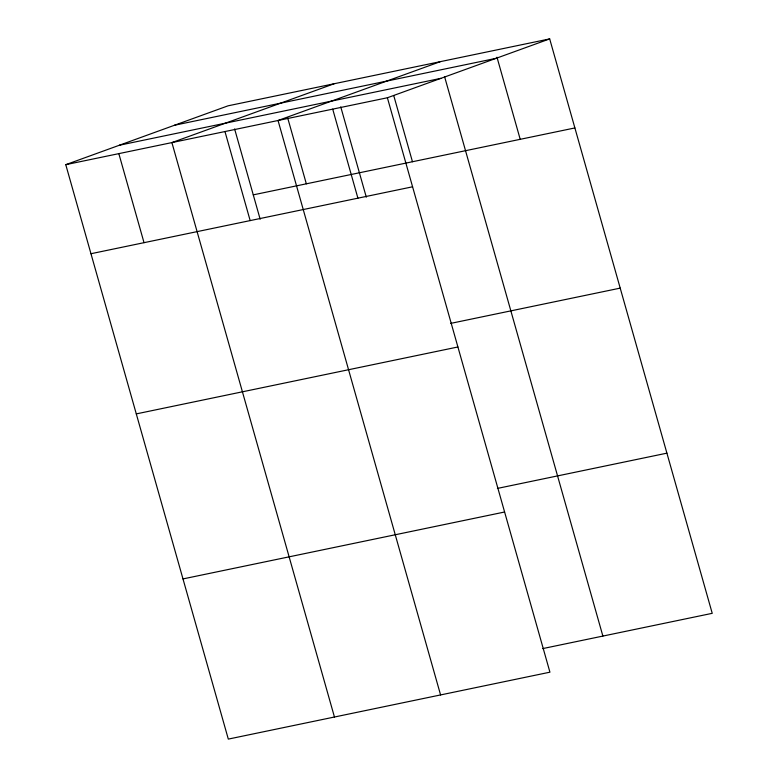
<?xml version="1.0" encoding="UTF-8"?>
<svg xmlns="http://www.w3.org/2000/svg" width="778" height="778" viewBox="0 0 778 778"><rect width="100%" height="100%" fill="white"/><g stroke="black" fill="none" stroke-linecap="round" stroke-linejoin="round"><path stroke-width="1.17" d="M549.686 38.9L387.386 97.756L549.929 672.182L228.314 739.1L65.77 164.673L228.071 105.818L549.686 38.9L712.23 613.327L542.743 648.589M334.2 83.732L171.899 142.588L334.452 717.015M440.338 61.647L278.038 120.502L440.581 694.939M174.505 125.239L496.121 58.321M119.326 145.243L440.941 78.335M65.77 164.673L387.386 97.756M253.268 194.86L574.884 127.942M90.968 253.716L412.583 186.798M450.715 323.385L620.212 288.123M136.286 413.896L457.902 346.978M497.414 488.419L666.911 453.156M182.986 578.92L504.601 512.012M496.977 57.212L520.21 139.32M444.588 76.682L602.882 636.083M393.814 95.82L412.466 161.736M340.745 106.858L366.302 197.155M332.712 109.134L357.909 198.176M287.685 117.906L306.338 183.822M234.616 128.944L260.163 219.231M224.968 131.55L250.166 220.592M118.83 153.626L144.027 242.678"/></g></svg>
